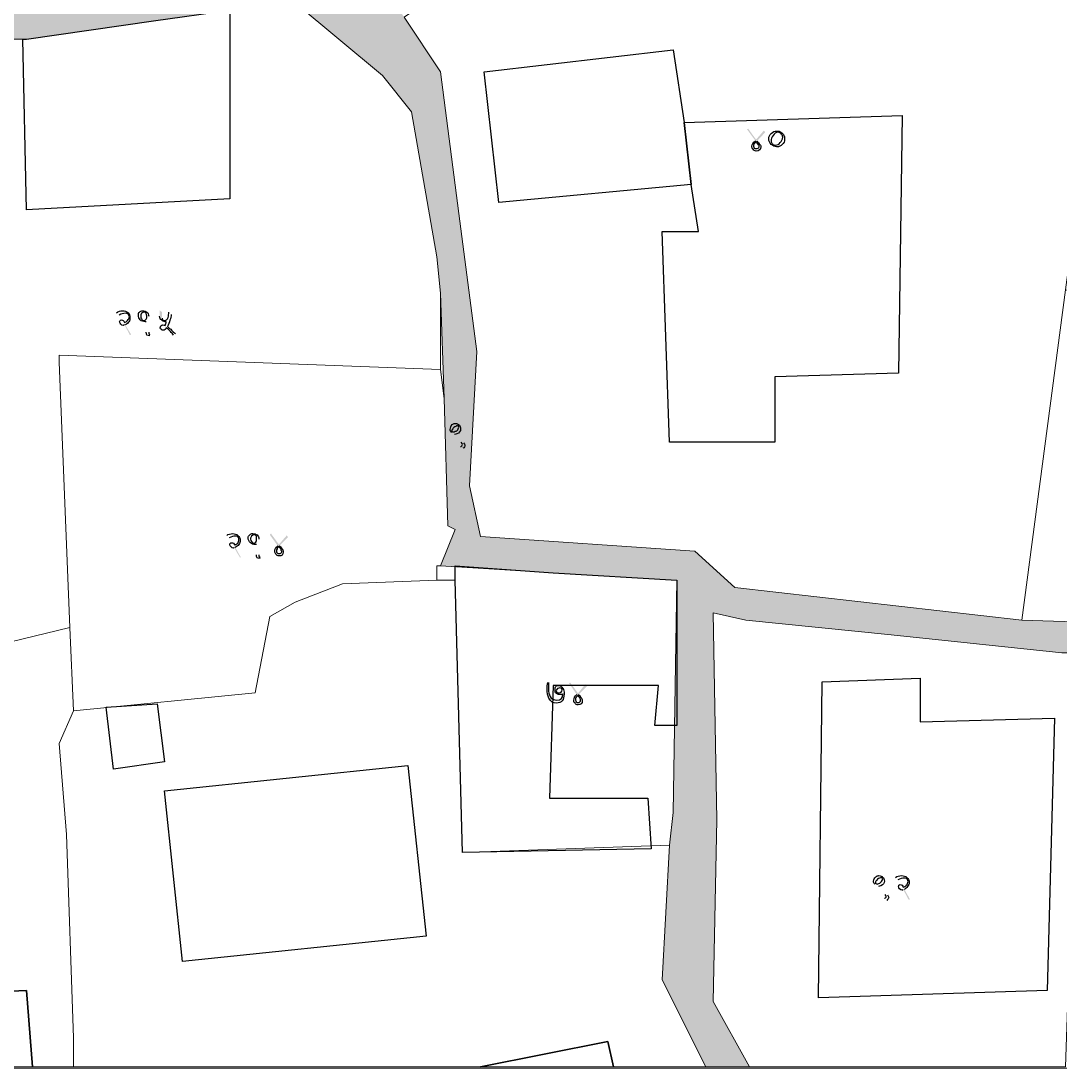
# Model space of a CAD drawing. Header units: inches. Extents: x 2 to 197762, y -33236 to 9.
# Drawn here: x 104997 to 106427, y -17423 to -15982 of the extents above; entities that cross this region are included whole.
import ezdxf

# ---------------------------------------------------------------- set-up
doc = ezdxf.new("R2010")
doc.units = ezdxf.units.IN
doc.header["$LTSCALE"] = 5
doc.header["$MEASUREMENT"] = 0
doc.layers.add('PDF_Geometry', color=7, linetype='Continuous')
doc.layers.add('PDF_Solid Fills', color=7, linetype='Continuous')

msp = doc.modelspace()

# ---------------------------------------------------------------- hatches: boundary and pattern name
at = {"layer": 'PDF_Solid Fills', "true_color": 0xc3c3c3, "transparency": 33554531}
h = msp.add_hatch(color=9, dxfattribs=at)
h.paths.add_polyline_path([(106694.44, -15126.79), (106604.44, -15721.79), (106569.44, -15706.79), (106524.44, -16036.79), (106479.44, -16016.79), (106579.44, -15311.79), (106609.44, -15086.79), (106614.44, -15086.79)], flags=0)
h.paths.add_polyline_path([(106664.44, -15091.79), (106894.44, -15206.79), (107119.44, -15326.79), (107144.44, -15336.79), (107159.44, -15346.79), (107419.44, -15361.79), (107574.44, -15371.79), (107599.44, -15371.79), (107599.44, -15411.79), (107444.44, -15396.79), (107224.44, -15376.79), (107149.44, -15366.79), (107144.44, -15366.79), (106954.44, -15266.79), (106724.44, -15146.79), (106694.44, -15126.79), (106614.44, -15086.79), (106609.44, -15086.79), (106399.44, -15036.79), (106154.44, -14981.79), (105919.44, -14936.79), (105889.44, -14921.79), (105639.44, -14811.79), (105609.44, -14796.79), (105449.44, -14726.79), (105379.44, -14696.79), (105389.44, -14671.79), (105664.44, -14796.79), (105924.44, -14911.79), (106029.44, -14936.79), (106259.44, -14981.79), (106479.44, -15031.79), (106624.44, -15071.79)], flags=0)
h.paths.add_polyline_path([(105234.44, -14616.79), (105219.44, -14646.79), (105164.44, -14746.79), (105149.44, -14861.79), (105124.44, -15061.79), (105129.44, -15086.79), (105154.44, -15206.79), (105194.44, -15206.79), (105214.44, -15296.79), (105274.44, -15571.79), (105314.44, -15636.79), (105409.44, -15811.79), (105524.44, -15976.79), (105574.44, -16051.79), (105599.44, -16246.79), (105624.44, -16436.79), (105614.44, -16621.79), (105629.44, -16691.79), (105924.44, -16711.79), (105979.44, -16761.79), (106374.44, -16806.79), (106534.44, -16811.79), (106829.44, -16821.79), (106949.44, -16826.79), (106954.44, -16826.79), (107099.44, -16801.79), (107164.44, -16781.79), (107374.44, -16721.79), (107424.44, -16706.79), (107599.44, -16706.79), (107599.44, -16756.79), (107179.44, -16816.79), (107159.44, -16816.79), (107134.44, -16821.79), (107129.44, -16826.79), (106989.44, -16851.79), (106774.44, -16851.79), (106704.44, -16851.79), (106459.44, -16851.79), (106429.44, -16851.79), (106194.44, -16826.79), (105994.44, -16806.79), (105949.44, -16796.79), (105954.44, -17081.79), (105949.44, -17331.79), (105999.44, -17421.79), (105939.44, -17421.79), (105879.44, -17301.79), (105889.44, -17116.79), (105894.44, -17071.79), (105899.44, -16751.79), (105729.44, -16741.79), (105574.44, -16731.79), (105594.44, -16681.79), (105584.44, -16676.79), (105579.44, -16501.79), (105574.44, -16356.79), (105569.44, -16306.79), (105534.44, -16106.79), (105494.44, -16056.79), (105374.44, -15956.79), (105284.44, -15966.79), (105179.44, -15981.79), (105004.44, -16006.79), (104924.44, -16006.79), (104819.44, -16061.79), (104654.44, -16046.79), (104364.44, -16021.79), (103959.44, -15986.79), (103864.44, -15961.79), (103864.44, -15826.79), (103994.44, -15841.79), (104104.44, -15841.79), (104109.44, -15911.79), (104154.44, -15916.79), (104374.44, -15946.79), (104484.44, -15951.79), (104634.44, -15956.79), (104909.44, -15971.79), (104914.44, -15971.79), (104969.44, -15951.79), (105364.44, -15916.79), (105214.44, -15581.79), (105214.44, -15576.79), (105079.44, -15226.79), (105054.44, -15216.79), (105029.44, -15036.79), (105069.44, -15031.79), (105059.44, -14881.79), (105069.44, -14741.79), (105079.44, -14621.79), (105064.44, -14576.79)], flags=0)
h.paths.add_polyline_path([(107409.44, -14471.79), (107404.44, -14501.79), (107284.44, -14491.79), (107069.44, -14466.79), (106919.44, -14446.79), (106929.44, -14421.79)], flags=0)
h.paths.add_polyline_path([(106929.44, -14421.79), (106919.44, -14446.79), (106864.44, -14441.79), (106614.44, -14381.79), (106569.44, -14351.79), (106574.44, -14326.79), (106634.44, -14361.79), (106874.44, -14416.79)], flags=0)
h.paths.add_polyline_path([(107599.44, -14421.79), (107589.44, -14426.79), (107459.44, -14496.79), (107429.44, -14501.79), (107414.44, -14546.79), (107409.44, -14556.79), (107359.44, -14736.79), (107359.44, -14766.79), (107329.44, -14836.79), (107314.44, -14876.79), (107159.44, -15296.79), (107144.44, -15336.79), (107119.44, -15326.79), (107174.44, -15196.79), (107184.44, -15141.79), (107194.44, -15111.79), (107239.44, -15006.79), (107309.44, -14836.79), (107324.44, -14796.79), (107319.44, -14791.79), (107349.44, -14651.79), (107399.44, -14526.79), (107404.44, -14501.79), (107409.44, -14471.79), (107444.44, -14476.79), (107579.44, -14406.79), (107599.44, -14396.79)], flags=0)
h.paths.add_polyline_path([(103864.44, -14636.79), (103899.44, -14651.79), (104019.44, -14691.79), (104204.44, -14746.79), (104479.44, -14801.79), (104474.44, -14821.79), (104529.44, -14871.79), (104594.44, -14881.79), (104739.44, -14896.79), (104739.44, -14936.79), (104494.44, -14901.79), (104484.44, -14866.79), (104464.44, -14856.79), (104274.44, -14811.79), (104224.44, -14806.79), (104114.44, -14761.79), (104074.44, -14746.79), (103864.44, -14666.79)], flags=0)
h.paths.add_polyline_path([(103864.44, -17336.79), (103909.44, -17361.79), (104019.44, -17381.79), (104229.44, -17421.79), (103904.44, -17421.79), (103864.44, -17411.79)], flags=0)
h.paths.add_polyline_path([(105549.44, -14296.79), (105384.44, -14576.79), (105429.44, -14596.79), (105389.44, -14671.79), (105379.44, -14696.79), (105234.44, -14616.79), (105064.44, -14576.79), (105024.44, -14521.79), (104974.44, -14471.79), (104914.44, -14416.79), (104734.44, -14276.79), (104609.44, -14181.79), (104324.44, -14116.79), (104199.44, -14086.79), (104814.44, -14086.79), (104999.44, -14241.79), (104999.44, -14251.79), (105339.44, -14401.79), (105469.44, -14116.79), (105479.44, -14086.79), (105484.44, -14086.79), (105609.44, -14086.79), (105549.44, -14231.79), (105569.44, -14251.79)], flags=0)
h.paths.add_polyline_path([(106574.44, -14326.79), (106569.44, -14351.79), (106404.44, -14251.79), (106219.44, -14261.79), (106049.44, -14251.79), (105969.44, -14246.79), (105949.44, -14206.79), (105889.44, -14086.79), (105914.44, -14086.79), (105994.44, -14221.79), (106184.44, -14241.79), (106399.44, -14221.79)], flags=0)
h = msp.add_hatch(color=9, dxfattribs=at)
h.paths.add_polyline_path([(106694.44, -15126.79), (106604.44, -15721.79), (106569.44, -15706.79), (106524.44, -16036.79), (106479.44, -16016.79), (106579.44, -15311.79), (106609.44, -15086.79), (106614.44, -15086.79)], flags=0)
h.paths.add_polyline_path([(106664.44, -15091.79), (106894.44, -15206.79), (107119.44, -15326.79), (107144.44, -15336.79), (107159.44, -15346.79), (107419.44, -15361.79), (107574.44, -15371.79), (107599.44, -15371.79), (107599.44, -15411.79), (107444.44, -15396.79), (107224.44, -15376.79), (107149.44, -15366.79), (107144.44, -15366.79), (106954.44, -15266.79), (106724.44, -15146.79), (106694.44, -15126.79), (106614.44, -15086.79), (106609.44, -15086.79), (106399.44, -15036.79), (106154.44, -14981.79), (105919.44, -14936.79), (105889.44, -14921.79), (105639.44, -14811.79), (105609.44, -14796.79), (105449.44, -14726.79), (105379.44, -14696.79), (105389.44, -14671.79), (105664.44, -14796.79), (105924.44, -14911.79), (106029.44, -14936.79), (106259.44, -14981.79), (106479.44, -15031.79), (106624.44, -15071.79)], flags=0)
h.paths.add_polyline_path([(105234.44, -14616.79), (105219.44, -14646.79), (105164.44, -14746.79), (105149.44, -14861.79), (105124.44, -15061.79), (105129.44, -15086.79), (105154.44, -15206.79), (105194.44, -15206.79), (105214.44, -15296.79), (105274.44, -15571.79), (105314.44, -15636.79), (105409.44, -15811.79), (105524.44, -15976.79), (105574.44, -16051.79), (105599.44, -16246.79), (105624.44, -16436.79), (105614.44, -16621.79), (105629.44, -16691.79), (105924.44, -16711.79), (105979.44, -16761.79), (106374.44, -16806.79), (106534.44, -16811.79), (106829.44, -16821.79), (106949.44, -16826.79), (106954.44, -16826.79), (107099.44, -16801.79), (107164.44, -16781.79), (107374.44, -16721.79), (107424.44, -16706.79), (107599.44, -16706.79), (107599.44, -16756.79), (107179.44, -16816.79), (107159.44, -16816.79), (107134.44, -16821.79), (107129.44, -16826.79), (106989.44, -16851.79), (106774.44, -16851.79), (106704.44, -16851.79), (106459.44, -16851.79), (106429.44, -16851.79), (106194.44, -16826.79), (105994.44, -16806.79), (105949.44, -16796.79), (105954.44, -17081.79), (105949.44, -17331.79), (105999.44, -17421.79), (105939.44, -17421.79), (105879.44, -17301.79), (105889.44, -17116.79), (105894.44, -17071.79), (105899.44, -16751.79), (105729.44, -16741.79), (105574.44, -16731.79), (105594.44, -16681.79), (105584.44, -16676.79), (105579.44, -16501.79), (105574.44, -16356.79), (105569.44, -16306.79), (105534.44, -16106.79), (105494.44, -16056.79), (105374.44, -15956.79), (105284.44, -15966.79), (105179.44, -15981.79), (105004.44, -16006.79), (104924.44, -16006.79), (104819.44, -16061.79), (104654.44, -16046.79), (104364.44, -16021.79), (103959.44, -15986.79), (103864.44, -15961.79), (103864.44, -15826.79), (103994.44, -15841.79), (104104.44, -15841.79), (104109.44, -15911.79), (104154.44, -15916.79), (104374.44, -15946.79), (104484.44, -15951.79), (104634.44, -15956.79), (104909.44, -15971.79), (104914.44, -15971.79), (104969.44, -15951.79), (105364.44, -15916.79), (105214.44, -15581.79), (105214.44, -15576.79), (105079.44, -15226.79), (105054.44, -15216.79), (105029.44, -15036.79), (105069.44, -15031.79), (105059.44, -14881.79), (105069.44, -14741.79), (105079.44, -14621.79), (105064.44, -14576.79)], flags=0)
h.paths.add_polyline_path([(107409.44, -14471.79), (107404.44, -14501.79), (107284.44, -14491.79), (107069.44, -14466.79), (106919.44, -14446.79), (106929.44, -14421.79)], flags=0)
h.paths.add_polyline_path([(106929.44, -14421.79), (106919.44, -14446.79), (106864.44, -14441.79), (106614.44, -14381.79), (106569.44, -14351.79), (106574.44, -14326.79), (106634.44, -14361.79), (106874.44, -14416.79)], flags=0)
h.paths.add_polyline_path([(107599.44, -14421.79), (107589.44, -14426.79), (107459.44, -14496.79), (107429.44, -14501.79), (107414.44, -14546.79), (107409.44, -14556.79), (107359.44, -14736.79), (107359.44, -14766.79), (107329.44, -14836.79), (107314.44, -14876.79), (107159.44, -15296.79), (107144.44, -15336.79), (107119.44, -15326.79), (107174.44, -15196.79), (107184.44, -15141.79), (107194.44, -15111.79), (107239.44, -15006.79), (107309.44, -14836.79), (107324.44, -14796.79), (107319.44, -14791.79), (107349.44, -14651.79), (107399.44, -14526.79), (107404.44, -14501.79), (107409.44, -14471.79), (107444.44, -14476.79), (107579.44, -14406.79), (107599.44, -14396.79)], flags=0)
h.paths.add_polyline_path([(103864.44, -14636.79), (103899.44, -14651.79), (104019.44, -14691.79), (104204.44, -14746.79), (104479.44, -14801.79), (104474.44, -14821.79), (104529.44, -14871.79), (104594.44, -14881.79), (104739.44, -14896.79), (104739.44, -14936.79), (104494.44, -14901.79), (104484.44, -14866.79), (104464.44, -14856.79), (104274.44, -14811.79), (104224.44, -14806.79), (104114.44, -14761.79), (104074.44, -14746.79), (103864.44, -14666.79)], flags=0)
h.paths.add_polyline_path([(103864.44, -17336.79), (103909.44, -17361.79), (104019.44, -17381.79), (104229.44, -17421.79), (103904.44, -17421.79), (103864.44, -17411.79)], flags=0)
h.paths.add_polyline_path([(105549.44, -14296.79), (105384.44, -14576.79), (105429.44, -14596.79), (105389.44, -14671.79), (105379.44, -14696.79), (105234.44, -14616.79), (105064.44, -14576.79), (105024.44, -14521.79), (104974.44, -14471.79), (104914.44, -14416.79), (104734.44, -14276.79), (104609.44, -14181.79), (104324.44, -14116.79), (104199.44, -14086.79), (104814.44, -14086.79), (104999.44, -14241.79), (104999.44, -14251.79), (105339.44, -14401.79), (105469.44, -14116.79), (105479.44, -14086.79), (105484.44, -14086.79), (105609.44, -14086.79), (105549.44, -14231.79), (105569.44, -14251.79)], flags=0)
h.paths.add_polyline_path([(106574.44, -14326.79), (106569.44, -14351.79), (106404.44, -14251.79), (106219.44, -14261.79), (106049.44, -14251.79), (105969.44, -14246.79), (105949.44, -14206.79), (105889.44, -14086.79), (105914.44, -14086.79), (105994.44, -14221.79), (106184.44, -14241.79), (106399.44, -14221.79)], flags=0)
at = {"layer": 'PDF_Solid Fills', "transparency": 33554559}
msp.add_hatch(color=256, dxfattribs=at).paths.add_polyline_path([(106007.78, -16146.79), (105996.11, -16130.95), (105997.78, -16130.12), (106008.61, -16145.12), (106019.44, -16132.62), (106021.11, -16135.12), (106010.28, -16146.79)])
h = msp.add_hatch(color=256, dxfattribs=at)
h.paths.add_polyline_path([(105131.94, -16386.79), (105128.61, -16383.45)], flags=0)
h.paths.add_polyline_path([(105140.28, -16400.12), (105148.61, -16413.45), (105146.94, -16414.29), (105139.44, -16400.12)], flags=0)
h.paths.add_polyline_path([(105172.78, -16388.45), (105172.78, -16410.12)], flags=0)
h.paths.add_polyline_path([(105174.44, -16413.45), (105174.44, -16415.12)], flags=0)
h.paths.add_polyline_path([(105200.28, -16382.62), (105203.61, -16385.95)], flags=0)
h.paths.add_polyline_path([(105209.44, -16412.62), (105206.94, -16414.29)], flags=0)
h.paths.add_polyline_path([(105187.78, -16388.45), (105187.78, -16380.12), (105191.11, -16382.62), (105191.11, -16390.95)], flags=0)
h = msp.add_hatch(color=256, dxfattribs=at)
h.paths.add_polyline_path([(105283.61, -16693.45), (105280.28, -16690.12)], flags=0)
h.paths.add_polyline_path([(105291.94, -16706.79), (105299.44, -16720.12), (105298.61, -16720.95), (105290.28, -16706.79)], flags=0)
h.paths.add_polyline_path([(105324.44, -16695.12), (105324.44, -16716.79)], flags=0)
h.paths.add_polyline_path([(105326.11, -16720.12), (105326.11, -16721.79)], flags=0)
h.paths.add_polyline_path([(105350.28, -16704.29), (105339.44, -16689.29), (105341.11, -16687.62), (105351.94, -16702.62), (105362.78, -16690.12), (105364.44, -16692.62), (105352.78, -16704.29)], flags=0)
h = msp.add_hatch(color=256, dxfattribs=at)
h.paths.add_polyline_path([(105721.94, -16892.62), (105722.78, -16892.62)], flags=0)
h.paths.add_polyline_path([(105742.78, -16908.45), (105742.78, -16908.45)], flags=0)
h.paths.add_polyline_path([(105761.94, -16909.29), (105751.11, -16893.45), (105752.78, -16892.62), (105763.61, -16907.62), (105773.61, -16895.12), (105776.11, -16897.62), (105764.44, -16909.29)], flags=0)
h = msp.add_hatch(color=256, dxfattribs=at)
h.paths.add_polyline_path([(106176.94, -17173.45), (106189.44, -17185.12)], flags=0)
h.paths.add_polyline_path([(106188.61, -17192.62), (106185.28, -17190.12)], flags=0)
h.paths.add_polyline_path([(106186.11, -17184.29), (106171.94, -17170.12)], flags=0)
h.paths.add_polyline_path([(106203.61, -17164.29), (106200.28, -17160.95)], flags=0)
h.paths.add_polyline_path([(106212.78, -17177.62), (106220.28, -17190.95), (106218.61, -17191.79), (106211.11, -17177.62)], flags=0)

# ---------------------------------------------------------------- linework, layer by layer
at = {"layer": 'PDF_Geometry', "lineweight": 13}
msp.add_lwpolyline([(103863.61, -13751.79), (107601.11, -13751.79), (107601.11, -17423.45), (103863.61, -17423.45)], close=True, dxfattribs=at)
at = {"layer": 'PDF_Geometry', "lineweight": 9}
for points in [[(106479.44, -16016.79), (106434.44, -16351.79), (106374.44, -16806.79), (105979.44, -16761.79), (105924.44, -16711.79), (105629.44, -16691.79), (105614.44, -16621.79), (105624.44, -16436.79), (105599.44, -16246.79), (105574.44, -16051.79), (105524.44, -15976.79), (105664.44, -15881.79), (105769.44, -15706.79), (106189.44, -15721.79), (106269.44, -15546.79), (106259.44, -15331.79), (106579.44, -15311.79)], [(106479.44, -16016.79), (106434.44, -16351.79), (106374.44, -16806.79), (105979.44, -16761.79), (105924.44, -16711.79), (105629.44, -16691.79), (105614.44, -16621.79), (105624.44, -16436.79), (105599.44, -16246.79), (105574.44, -16051.79), (105524.44, -15976.79), (105664.44, -15881.79), (105769.44, -15706.79), (106189.44, -15721.79), (106269.44, -15546.79), (106259.44, -15331.79), (106579.44, -15311.79)], [(105064.44, -16816.79), (104899.44, -16856.79), (104719.44, -16891.79), (104734.44, -16741.79), (104754.44, -16531.79), (104759.44, -16466.79), (104779.44, -16271.79), (104784.44, -16206.79), (104814.44, -16061.79), (104819.44, -16061.79), (104924.44, -16006.79), (105004.44, -16006.79), (105179.44, -15981.79), (105284.44, -15966.79), (105374.44, -15956.79), (105494.44, -16056.79), (105534.44, -16106.79), (105569.44, -16306.79), (105574.44, -16356.79), (105574.44, -16461.79), (105049.44, -16441.79), (105049.44, -16451.79)], [(105064.44, -16816.79), (104899.44, -16856.79), (104719.44, -16891.79), (104734.44, -16741.79), (104754.44, -16531.79), (104759.44, -16466.79), (104779.44, -16271.79), (104784.44, -16206.79), (104814.44, -16061.79), (104819.44, -16061.79), (104924.44, -16006.79), (105004.44, -16006.79), (105179.44, -15981.79), (105284.44, -15966.79), (105374.44, -15956.79), (105494.44, -16056.79), (105534.44, -16106.79), (105569.44, -16306.79), (105574.44, -16356.79), (105574.44, -16461.79), (105049.44, -16441.79), (105049.44, -16451.79)], [(106939.44, -16476.79), (106949.44, -16826.79), (106829.44, -16821.79), (106534.44, -16811.79), (106374.44, -16806.79), (106434.44, -16351.79)], [(106939.44, -16476.79), (106949.44, -16826.79), (106829.44, -16821.79), (106534.44, -16811.79), (106374.44, -16806.79), (106434.44, -16351.79)], [(105574.44, -16731.79), (105569.44, -16731.79), (105569.44, -16751.79), (105439.44, -16756.79), (105374.44, -16781.79), (105339.44, -16801.79), (105319.44, -16906.79), (105069.44, -16931.79), (105064.44, -16816.79), (105049.44, -16451.79), (105049.44, -16441.79), (105574.44, -16461.79), (105579.44, -16501.79), (105584.44, -16676.79), (105594.44, -16681.79)], [(105574.44, -16731.79), (105569.44, -16731.79), (105569.44, -16751.79), (105439.44, -16756.79), (105374.44, -16781.79), (105339.44, -16801.79), (105319.44, -16906.79), (105069.44, -16931.79), (105064.44, -16816.79), (105049.44, -16451.79), (105049.44, -16441.79), (105574.44, -16461.79), (105579.44, -16501.79), (105584.44, -16676.79), (105594.44, -16681.79)], [(105069.44, -16931.79), (105049.44, -16976.79), (105059.44, -17101.79), (105069.44, -17381.79), (105069.44, -17421.79), (104464.44, -17421.79), (104459.44, -17376.79), (104454.44, -17206.79), (104449.44, -17076.79), (104444.44, -16946.79), (104469.44, -16946.79), (104429.44, -16736.79), (104399.44, -16596.79), (104584.44, -16566.79), (104754.44, -16531.79), (104734.44, -16741.79), (104719.44, -16891.79), (104899.44, -16856.79), (105064.44, -16816.79)], [(105069.44, -16931.79), (105049.44, -16976.79), (105059.44, -17101.79), (105069.44, -17381.79), (105069.44, -17421.79), (104464.44, -17421.79), (104459.44, -17376.79), (104454.44, -17206.79), (104449.44, -17076.79), (104444.44, -16946.79), (104469.44, -16946.79), (104429.44, -16736.79), (104399.44, -16596.79), (104584.44, -16566.79), (104754.44, -16531.79), (104734.44, -16741.79), (104719.44, -16891.79), (104899.44, -16856.79), (105064.44, -16816.79)], [(105889.44, -17116.79), (105604.44, -17126.79), (105594.44, -16751.79), (105569.44, -16751.79), (105569.44, -16731.79), (105574.44, -16731.79), (105729.44, -16741.79), (105899.44, -16751.79), (105894.44, -17071.79)], [(105889.44, -17116.79), (105604.44, -17126.79), (105594.44, -16751.79), (105569.44, -16751.79), (105569.44, -16731.79), (105574.44, -16731.79), (105729.44, -16741.79), (105899.44, -16751.79), (105894.44, -17071.79)], [(105889.44, -17116.79), (105879.44, -17301.79), (105939.44, -17421.79), (105069.44, -17421.79), (105069.44, -17381.79), (105059.44, -17101.79), (105049.44, -16976.79), (105069.44, -16931.79), (105319.44, -16906.79), (105339.44, -16801.79), (105374.44, -16781.79), (105439.44, -16756.79), (105569.44, -16751.79), (105594.44, -16751.79), (105604.44, -17126.79)], [(105889.44, -17116.79), (105879.44, -17301.79), (105939.44, -17421.79), (105069.44, -17421.79), (105069.44, -17381.79), (105059.44, -17101.79), (105049.44, -16976.79), (105069.44, -16931.79), (105319.44, -16906.79), (105339.44, -16801.79), (105374.44, -16781.79), (105439.44, -16756.79), (105569.44, -16751.79), (105594.44, -16751.79), (105604.44, -17126.79)], [(106459.44, -16851.79), (106439.44, -17271.79), (106434.44, -17421.79), (105999.44, -17421.79), (105949.44, -17331.79), (105954.44, -17081.79), (105949.44, -16796.79), (105994.44, -16806.79), (106194.44, -16826.79), (106429.44, -16851.79)], [(106459.44, -16851.79), (106439.44, -17271.79), (106434.44, -17421.79), (105999.44, -17421.79), (105949.44, -17331.79), (105954.44, -17081.79), (105949.44, -16796.79), (105994.44, -16806.79), (106194.44, -16826.79), (106429.44, -16851.79)]]:
    msp.add_lwpolyline(points, close=True, dxfattribs=at)
for points in [[(106429.44, -16851.79), (106194.44, -16826.79), (105994.44, -16806.79), (105949.44, -16796.79), (105954.44, -17081.79), (105949.44, -17331.79), (105999.44, -17421.79), (105939.44, -17421.79), (105879.44, -17301.79), (105889.44, -17116.79), (105894.44, -17071.79), (105899.44, -16751.79), (105729.44, -16741.79), (105574.44, -16731.79), (105594.44, -16681.79), (105584.44, -16676.79), (105579.44, -16501.79), (105574.44, -16356.79), (105569.44, -16306.79), (105534.44, -16106.79), (105494.44, -16056.79), (105374.44, -15956.79)], [(106429.44, -16851.79), (106194.44, -16826.79), (105994.44, -16806.79), (105949.44, -16796.79), (105954.44, -17081.79), (105949.44, -17331.79), (105999.44, -17421.79), (105939.44, -17421.79), (105879.44, -17301.79), (105889.44, -17116.79), (105894.44, -17071.79), (105899.44, -16751.79), (105729.44, -16741.79), (105574.44, -16731.79), (105594.44, -16681.79), (105584.44, -16676.79), (105579.44, -16501.79), (105574.44, -16356.79), (105569.44, -16306.79), (105534.44, -16106.79), (105494.44, -16056.79), (105374.44, -15956.79)], [(105284.44, -15966.79), (105179.44, -15981.79), (105004.44, -16006.79), (104924.44, -16006.79), (104819.44, -16061.79), (104654.44, -16046.79), (104364.44, -16021.79), (103959.44, -15986.79), (103864.44, -15961.79)], [(105284.44, -15966.79), (105179.44, -15981.79), (105004.44, -16006.79), (104924.44, -16006.79), (104819.44, -16061.79), (104654.44, -16046.79), (104364.44, -16021.79), (103959.44, -15986.79), (103864.44, -15961.79)], [(105524.44, -15976.79), (105574.44, -16051.79), (105599.44, -16246.79), (105624.44, -16436.79), (105614.44, -16621.79), (105629.44, -16691.79), (105924.44, -16711.79), (105979.44, -16761.79), (106374.44, -16806.79), (106534.44, -16811.79)], [(105524.44, -15976.79), (105574.44, -16051.79), (105599.44, -16246.79), (105624.44, -16436.79), (105614.44, -16621.79), (105629.44, -16691.79), (105924.44, -16711.79), (105979.44, -16761.79), (106374.44, -16806.79), (106534.44, -16811.79)]]:
    msp.add_lwpolyline(points, dxfattribs=at)
at = {"layer": 'PDF_Geometry', "color": 21, "lineweight": 13, "true_color": 0xffafaf}
for points in [[(105284.44, -15966.79), (105284.44, -16226.79), (105004.44, -16241.79), (104999.44, -16006.79), (105004.44, -16006.79), (105179.44, -15981.79)], [(105284.44, -15966.79), (105284.44, -16226.79), (105004.44, -16241.79), (104999.44, -16006.79), (105004.44, -16006.79), (105179.44, -15981.79)], [(105284.44, -15966.79), (105284.44, -16226.79), (105004.44, -16241.79), (104999.44, -16006.79), (105004.44, -16006.79), (105179.44, -15981.79)], [(105284.44, -15966.79), (105284.44, -16226.79), (105004.44, -16241.79), (104999.44, -16006.79), (105004.44, -16006.79), (105179.44, -15981.79)], [(105909.44, -16121.79), (105919.44, -16206.79), (105654.44, -16231.79), (105634.44, -16051.79), (105894.44, -16021.79)], [(105909.44, -16121.79), (105919.44, -16206.79), (105654.44, -16231.79), (105634.44, -16051.79), (105894.44, -16021.79)], [(105909.44, -16121.79), (105919.44, -16206.79), (105654.44, -16231.79), (105634.44, -16051.79), (105894.44, -16021.79)], [(105909.44, -16121.79), (105919.44, -16206.79), (105654.44, -16231.79), (105634.44, -16051.79), (105894.44, -16021.79)], [(105919.44, -16206.79), (105909.44, -16121.79), (106209.44, -16111.79), (106204.44, -16466.79), (106034.44, -16471.79), (106034.44, -16561.79), (105889.44, -16561.79), (105879.44, -16271.79), (105929.44, -16271.79)], [(105919.44, -16206.79), (105909.44, -16121.79), (106209.44, -16111.79), (106204.44, -16466.79), (106034.44, -16471.79), (106034.44, -16561.79), (105889.44, -16561.79), (105879.44, -16271.79), (105929.44, -16271.79)], [(105919.44, -16206.79), (105909.44, -16121.79), (106209.44, -16111.79), (106204.44, -16466.79), (106034.44, -16471.79), (106034.44, -16561.79), (105889.44, -16561.79), (105879.44, -16271.79), (105929.44, -16271.79)], [(105919.44, -16206.79), (105909.44, -16121.79), (106209.44, -16111.79), (106204.44, -16466.79), (106034.44, -16471.79), (106034.44, -16561.79), (105889.44, -16561.79), (105879.44, -16271.79), (105929.44, -16271.79)], [(105899.44, -16751.79), (105899.44, -16951.79), (105869.44, -16951.79), (105874.44, -16896.79), (105729.44, -16896.79), (105724.44, -17051.79), (105859.44, -17051.79), (105864.44, -17121.79), (105604.44, -17126.79), (105594.44, -16751.79), (105594.44, -16731.79), (105729.44, -16741.79)], [(105899.44, -16751.79), (105899.44, -16951.79), (105869.44, -16951.79), (105874.44, -16896.79), (105729.44, -16896.79), (105724.44, -17051.79), (105859.44, -17051.79), (105864.44, -17121.79), (105604.44, -17126.79), (105594.44, -16751.79), (105594.44, -16731.79), (105729.44, -16741.79)], [(105899.44, -16751.79), (105899.44, -16951.79), (105869.44, -16951.79), (105874.44, -16896.79), (105729.44, -16896.79), (105724.44, -17051.79), (105859.44, -17051.79), (105864.44, -17121.79), (105604.44, -17126.79), (105594.44, -16751.79), (105594.44, -16731.79), (105729.44, -16741.79)], [(105899.44, -16751.79), (105899.44, -16951.79), (105869.44, -16951.79), (105874.44, -16896.79), (105729.44, -16896.79), (105724.44, -17051.79), (105859.44, -17051.79), (105864.44, -17121.79), (105604.44, -17126.79), (105594.44, -16751.79), (105594.44, -16731.79), (105729.44, -16741.79)], [(106234.44, -16886.79), (106234.44, -16946.79), (106419.44, -16941.79), (106409.44, -17316.79), (106094.44, -17326.79), (106099.44, -16891.79)], [(106234.44, -16886.79), (106234.44, -16946.79), (106419.44, -16941.79), (106409.44, -17316.79), (106094.44, -17326.79), (106099.44, -16891.79)], [(106234.44, -16886.79), (106234.44, -16946.79), (106419.44, -16941.79), (106409.44, -17316.79), (106094.44, -17326.79), (106099.44, -16891.79)], [(106234.44, -16886.79), (106234.44, -16946.79), (106419.44, -16941.79), (106409.44, -17316.79), (106094.44, -17326.79), (106099.44, -16891.79)], [(105194.44, -17001.79), (105124.44, -17011.79), (105114.44, -16926.79), (105184.44, -16921.79)], [(105194.44, -17001.79), (105124.44, -17011.79), (105114.44, -16926.79), (105184.44, -16921.79)], [(105194.44, -17001.79), (105124.44, -17011.79), (105114.44, -16926.79), (105184.44, -16921.79)], [(105194.44, -17001.79), (105124.44, -17011.79), (105114.44, -16926.79), (105184.44, -16921.79)], [(105554.44, -17241.79), (105219.44, -17276.79), (105194.44, -17041.79), (105529.44, -17006.79)], [(105554.44, -17241.79), (105219.44, -17276.79), (105194.44, -17041.79), (105529.44, -17006.79)], [(105554.44, -17241.79), (105219.44, -17276.79), (105194.44, -17041.79), (105529.44, -17006.79)], [(105554.44, -17241.79), (105219.44, -17276.79), (105194.44, -17041.79), (105529.44, -17006.79)], [(105012.84, -17421.79), (105004.44, -17316.79), (104889.44, -17321.79), (104897.78, -17421.79), (104889.44, -17321.79), (105004.44, -17316.79)], [(105012.84, -17421.79), (105004.44, -17316.79), (104889.44, -17321.79), (104897.78, -17421.79), (104889.44, -17321.79), (105004.44, -17316.79)], [(105812.4, -17421.79), (105804.44, -17386.79), (105629.44, -17421.79), (105804.44, -17386.79)], [(105812.4, -17421.79), (105804.44, -17386.79), (105629.44, -17421.79), (105804.44, -17386.79)]]:
    msp.add_lwpolyline(points, close=True, dxfattribs=at)
at = {"layer": 'PDF_Geometry', "color": 21, "lineweight": 25, "true_color": 0xffafaf}
for points in [[(105284.44, -15966.79), (105284.44, -16226.79), (105004.44, -16241.79), (104999.44, -16006.79), (105004.44, -16006.79), (105179.44, -15981.79)], [(105284.44, -15966.79), (105284.44, -16226.79), (105004.44, -16241.79), (104999.44, -16006.79), (105004.44, -16006.79), (105179.44, -15981.79)], [(105909.44, -16121.79), (105919.44, -16206.79), (105654.44, -16231.79), (105634.44, -16051.79), (105894.44, -16021.79)], [(105909.44, -16121.79), (105919.44, -16206.79), (105654.44, -16231.79), (105634.44, -16051.79), (105894.44, -16021.79)], [(105919.44, -16206.79), (105909.44, -16121.79), (106209.44, -16111.79), (106204.44, -16466.79), (106034.44, -16471.79), (106034.44, -16561.79), (105889.44, -16561.79), (105879.44, -16271.79), (105929.44, -16271.79)], [(105919.44, -16206.79), (105909.44, -16121.79), (106209.44, -16111.79), (106204.44, -16466.79), (106034.44, -16471.79), (106034.44, -16561.79), (105889.44, -16561.79), (105879.44, -16271.79), (105929.44, -16271.79)], [(105899.44, -16751.79), (105899.44, -16951.79), (105869.44, -16951.79), (105874.44, -16896.79), (105729.44, -16896.79), (105724.44, -17051.79), (105859.44, -17051.79), (105864.44, -17121.79), (105604.44, -17126.79), (105594.44, -16751.79), (105594.44, -16731.79), (105729.44, -16741.79)], [(105899.44, -16751.79), (105899.44, -16951.79), (105869.44, -16951.79), (105874.44, -16896.79), (105729.44, -16896.79), (105724.44, -17051.79), (105859.44, -17051.79), (105864.44, -17121.79), (105604.44, -17126.79), (105594.44, -16751.79), (105594.44, -16731.79), (105729.44, -16741.79)], [(106234.44, -16886.79), (106234.44, -16946.79), (106419.44, -16941.79), (106409.44, -17316.79), (106094.44, -17326.79), (106099.44, -16891.79)], [(106234.44, -16886.79), (106234.44, -16946.79), (106419.44, -16941.79), (106409.44, -17316.79), (106094.44, -17326.79), (106099.44, -16891.79)], [(105194.44, -17001.79), (105124.44, -17011.79), (105114.44, -16926.79), (105184.44, -16921.79)], [(105194.44, -17001.79), (105124.44, -17011.79), (105114.44, -16926.79), (105184.44, -16921.79)], [(105554.44, -17241.79), (105219.44, -17276.79), (105194.44, -17041.79), (105529.44, -17006.79)], [(105554.44, -17241.79), (105219.44, -17276.79), (105194.44, -17041.79), (105529.44, -17006.79)], [(105012.84, -17421.79), (105004.44, -17316.79), (104889.44, -17321.79), (104897.78, -17421.79), (104889.44, -17321.79), (105004.44, -17316.79)], [(105812.4, -17421.79), (105804.44, -17386.79), (105629.44, -17421.79), (105804.44, -17386.79)]]:
    msp.add_lwpolyline(points, close=True, dxfattribs=at)
at = {"layer": 'PDF_Geometry', "lineweight": 25}
for points in [[(106026.11, -16144.29), (106026.11, -16140.95), (106027.78, -16138.45), (106029.44, -16136.79)], [(106029.44, -16151.79), (106027.78, -16149.29), (106026.11, -16146.79), (106026.11, -16144.29)], [(106029.44, -16136.79), (106031.94, -16134.29), (106034.44, -16133.45), (106036.94, -16133.45)], [(106031.94, -16139.29), (106030.28, -16141.79), (106029.44, -16144.29), (106029.44, -16146.79)], [(106038.61, -16135.12), (106036.11, -16135.12), (106033.61, -16136.79), (106031.94, -16139.29)], [(106036.94, -16133.45), (106039.44, -16133.45), (106041.11, -16133.45), (106042.78, -16135.12)], [(106043.61, -16137.62), (106041.94, -16135.95), (106041.11, -16135.12), (106038.61, -16135.12)], [(106041.94, -16149.29), (106043.61, -16147.62), (106045.28, -16145.12), (106045.28, -16141.79)], [(106042.78, -16135.12), (106044.44, -16135.95), (106046.11, -16137.62), (106046.94, -16139.29)], [(106045.28, -16141.79), (106045.28, -16140.12), (106044.44, -16138.45), (106043.61, -16137.62)], [(106047.78, -16144.29), (106047.78, -16147.62), (106046.94, -16150.12), (106044.44, -16151.79)], [(106046.94, -16139.29), (106047.78, -16140.12), (106047.78, -16142.62), (106047.78, -16144.29)], [(106002.78, -16154.29), (106002.78, -16151.79), (106004.44, -16149.29), (106007.78, -16146.79)], [(106004.44, -16158.45), (106003.61, -16157.62), (106002.78, -16155.95), (106002.78, -16154.29)], [(106008.61, -16160.95), (106006.94, -16160.95), (106006.11, -16160.12), (106004.44, -16158.45)], [(106006.94, -16150.12), (106006.11, -16150.12), (106006.11, -16150.95), (106005.28, -16152.62)], [(106005.28, -16152.62), (106005.28, -16152.62), (106005.28, -16153.45), (106005.28, -16154.29)], [(106005.28, -16154.29), (106005.28, -16155.12), (106005.28, -16155.95), (106006.11, -16156.79)], [(106006.11, -16156.79), (106006.94, -16157.62), (106007.78, -16157.62), (106008.61, -16157.62)], [(106008.61, -16147.62), (106008.61, -16148.45), (106007.78, -16149.29), (106006.94, -16150.12)], [(106009.44, -16149.29), (106009.44, -16149.29), (106009.44, -16148.45), (106008.61, -16147.62)], [(106008.61, -16157.62), (106011.11, -16157.62), (106012.78, -16156.79), (106012.78, -16155.12)], [(106015.28, -16155.12), (106015.28, -16158.45), (106012.78, -16160.95), (106008.61, -16160.95)], [(106011.11, -16150.95), (106011.11, -16150.95), (106010.28, -16150.12), (106009.44, -16149.29)], [(106010.28, -16146.79), (106010.28, -16147.62), (106011.94, -16149.29), (106012.78, -16150.95)], [(106012.78, -16153.45), (106011.94, -16152.62), (106011.94, -16151.79), (106011.11, -16150.95)], [(106012.78, -16150.95), (106014.44, -16151.79), (106015.28, -16153.45), (106015.28, -16155.12)], [(106012.78, -16155.12), (106012.78, -16154.29), (106012.78, -16154.29), (106012.78, -16153.45)], [(106029.44, -16146.79), (106029.44, -16148.45), (106029.44, -16150.12), (106031.11, -16150.95)], [(106036.94, -16155.12), (106034.44, -16155.12), (106031.94, -16153.45), (106029.44, -16151.79)], [(106031.11, -16150.95), (106031.94, -16152.62), (106033.61, -16152.62), (106035.28, -16152.62)], [(106035.28, -16152.62), (106037.78, -16152.62), (106040.28, -16151.79), (106041.94, -16149.29)], [(106044.44, -16151.79), (106042.78, -16154.29), (106040.28, -16155.12), (106036.94, -16155.12)], [(105128.61, -16383.45), (105131.11, -16381.79), (105133.61, -16380.95), (105136.94, -16380.95)], [(105140.28, -16384.29), (105137.78, -16384.29), (105135.28, -16385.12), (105131.94, -16386.79)], [(105136.94, -16380.95), (105139.44, -16380.95), (105141.94, -16381.79), (105144.44, -16383.45)], [(105144.44, -16385.12), (105142.78, -16384.29), (105141.94, -16384.29), (105140.28, -16384.29)], [(105143.61, -16394.29), (105145.28, -16392.62), (105146.11, -16390.95), (105146.11, -16389.29)], [(105144.44, -16383.45), (105146.11, -16385.12), (105146.94, -16387.62), (105146.94, -16390.12)], [(105146.11, -16389.29), (105146.11, -16387.62), (105145.28, -16386.79), (105144.44, -16385.12)], [(105146.94, -16390.12), (105146.94, -16392.62), (105146.94, -16394.29), (105145.28, -16395.95)], [(105158.61, -16386.79), (105158.61, -16385.12), (105158.61, -16383.45), (105160.28, -16382.62)], [(105161.11, -16393.45), (105159.44, -16391.79), (105158.61, -16389.29), (105158.61, -16386.79)], [(105160.28, -16382.62), (105161.11, -16380.95), (105162.78, -16380.95), (105164.44, -16380.95)], [(105162.78, -16384.29), (105161.94, -16385.95), (105161.94, -16386.79), (105161.94, -16388.45)], [(105161.94, -16388.45), (105161.94, -16390.12), (105161.94, -16390.95), (105162.78, -16391.79)], [(105166.94, -16382.62), (105165.28, -16382.62), (105164.44, -16383.45), (105162.78, -16384.29)], [(105164.44, -16380.95), (105166.94, -16380.95), (105168.61, -16381.79), (105170.28, -16382.62)], [(105166.11, -16394.29), (105168.61, -16394.29), (105170.28, -16391.79), (105170.28, -16387.62)], [(105169.44, -16384.29), (105168.61, -16383.45), (105167.78, -16382.62), (105166.94, -16382.62)], [(105170.28, -16387.62), (105170.28, -16386.79), (105169.44, -16385.95), (105169.44, -16384.29)], [(105170.28, -16382.62), (105171.94, -16384.29), (105172.78, -16385.95), (105172.78, -16388.45)], [(105190.28, -16393.45), (105188.61, -16392.62), (105187.78, -16390.95), (105187.78, -16388.45)], [(105191.11, -16390.95), (105191.11, -16391.79), (105191.11, -16392.62), (105191.94, -16392.62)], [(105193.61, -16394.29), (105196.11, -16394.29), (105198.61, -16392.62), (105199.44, -16390.12)], [(105203.61, -16385.95), (105203.61, -16390.95), (105201.11, -16396.79), (105198.61, -16402.62)], [(105199.44, -16390.12), (105200.28, -16387.62), (105200.28, -16385.12), (105200.28, -16382.62)], [(105132.78, -16395.95), (105132.78, -16395.12), (105132.78, -16395.12), (105133.61, -16394.29)], [(105134.44, -16399.29), (105133.61, -16398.45), (105132.78, -16397.62), (105132.78, -16395.95)], [(105133.61, -16394.29), (105133.61, -16393.45), (105134.44, -16393.45), (105135.28, -16393.45)], [(105137.78, -16400.95), (105136.11, -16400.95), (105135.28, -16400.12), (105134.44, -16399.29)], [(105135.28, -16393.45), (105136.11, -16393.45), (105136.94, -16394.29), (105137.78, -16394.29)], [(105137.78, -16394.29), (105138.61, -16395.12), (105139.44, -16395.95), (105139.44, -16396.79)], [(105139.44, -16400.12), (105138.61, -16400.95), (105137.78, -16400.95), (105137.78, -16400.95)], [(105139.44, -16396.79), (105141.11, -16396.79), (105141.94, -16395.12), (105143.61, -16394.29)], [(105145.28, -16395.95), (105144.44, -16397.62), (105142.78, -16399.29), (105140.28, -16400.12)], [(105167.78, -16395.95), (105165.28, -16395.95), (105162.78, -16395.12), (105161.11, -16393.45)], [(105162.78, -16391.79), (105163.61, -16393.45), (105164.44, -16394.29), (105166.11, -16394.29)], [(105169.44, -16395.95), (105168.61, -16395.95), (105167.78, -16395.95), (105167.78, -16395.95)], [(105188.61, -16404.29), (105188.61, -16403.45), (105189.44, -16402.62), (105189.44, -16401.79)], [(105190.28, -16406.79), (105189.44, -16405.95), (105188.61, -16405.12), (105188.61, -16404.29)], [(105189.44, -16401.79), (105190.28, -16400.95), (105191.11, -16400.12), (105191.94, -16400.12)], [(105195.28, -16395.95), (105193.61, -16395.95), (105191.94, -16395.12), (105190.28, -16393.45)], [(105191.94, -16392.62), (105191.94, -16393.45), (105192.78, -16394.29), (105193.61, -16394.29)], [(105191.94, -16400.12), (105193.61, -16400.12), (105194.44, -16400.95), (105195.28, -16400.95)], [(105195.28, -16400.95), (105196.11, -16399.29), (105196.94, -16397.62), (105196.94, -16395.95)], [(105196.94, -16395.95), (105196.94, -16395.95), (105196.11, -16395.95), (105195.28, -16395.95)], [(105196.94, -16404.29), (105196.94, -16405.12), (105196.11, -16405.95), (105195.28, -16406.79)], [(105202.78, -16409.29), (105200.28, -16406.79), (105198.61, -16405.12), (105196.94, -16404.29)], [(105198.61, -16402.62), (105202.78, -16405.95), (105206.11, -16409.29), (105209.44, -16412.62)], [(105170.28, -16414.29), (105170.28, -16413.45), (105169.44, -16411.79), (105169.44, -16410.12)], [(105174.44, -16415.12), (105172.78, -16415.12), (105171.11, -16414.29), (105170.28, -16414.29)], [(105172.78, -16410.12), (105172.78, -16410.95), (105172.78, -16411.79), (105172.78, -16411.79)], [(105172.78, -16411.79), (105172.78, -16412.62), (105173.61, -16413.45), (105174.44, -16413.45)], [(105191.94, -16407.62), (105191.11, -16407.62), (105190.28, -16407.62), (105190.28, -16406.79)], [(105195.28, -16406.79), (105194.44, -16407.62), (105193.61, -16407.62), (105191.94, -16407.62)], [(105206.94, -16414.29), (105205.28, -16412.62), (105204.44, -16410.95), (105202.78, -16409.29)], [(105587.78, -16544.29), (105587.78, -16541.79), (105588.61, -16539.29), (105590.28, -16537.62)], [(105589.44, -16548.45), (105587.78, -16546.79), (105587.78, -16545.95), (105587.78, -16544.29)], [(105591.11, -16543.45), (105590.28, -16545.12), (105589.44, -16545.95), (105589.44, -16545.95)], [(105589.44, -16545.95), (105589.44, -16546.79), (105590.28, -16546.79), (105590.28, -16546.79)], [(105590.28, -16537.62), (105591.94, -16536.79), (105592.78, -16535.95), (105594.44, -16535.95)], [(105590.28, -16546.79), (105590.28, -16547.62), (105591.11, -16547.62), (105591.94, -16547.62)], [(105595.28, -16540.12), (105593.61, -16540.95), (105591.94, -16541.79), (105591.11, -16543.45)], [(105591.94, -16547.62), (105592.78, -16547.62), (105593.61, -16547.62), (105594.44, -16546.79)], [(105596.94, -16550.12), (105596.11, -16550.12), (105594.44, -16550.95), (105593.61, -16550.95)], [(105594.44, -16535.95), (105596.94, -16535.95), (105598.61, -16536.79), (105600.28, -16538.45)], [(105594.44, -16546.79), (105595.28, -16546.79), (105596.11, -16545.95), (105596.94, -16545.95)], [(105597.78, -16539.29), (105596.94, -16539.29), (105596.11, -16539.29), (105595.28, -16540.12)], [(105596.94, -16545.95), (105598.61, -16544.29), (105599.44, -16542.62), (105599.44, -16540.95)], [(105601.94, -16543.45), (105601.94, -16546.79), (105600.28, -16549.29), (105596.94, -16550.12)], [(105599.44, -16540.95), (105599.44, -16539.29), (105599.44, -16539.29), (105597.78, -16539.29)], [(105600.28, -16538.45), (105601.11, -16539.29), (105601.94, -16541.79), (105601.94, -16543.45)], [(105604.44, -16565.12), (105604.44, -16564.29), (105604.44, -16563.45), (105602.78, -16561.79)], [(105606.11, -16562.62), (105606.94, -16564.29), (105607.78, -16565.12), (105607.78, -16565.95)], [(105601.94, -16567.62), (105601.94, -16567.62), (105602.78, -16567.62), (105603.61, -16566.79)], [(105603.61, -16566.79), (105604.44, -16565.95), (105604.44, -16565.12), (105604.44, -16565.12)], [(105607.78, -16565.95), (105607.78, -16567.62), (105606.94, -16569.29), (105605.28, -16570.12)], [(105280.28, -16690.12), (105281.94, -16688.45), (105285.28, -16687.62), (105288.61, -16687.62)], [(105291.94, -16690.95), (105289.44, -16690.95), (105286.94, -16691.79), (105283.61, -16693.45)], [(105288.61, -16687.62), (105291.11, -16687.62), (105293.61, -16688.45), (105295.28, -16690.12)], [(105295.28, -16691.79), (105294.44, -16690.95), (105293.61, -16690.95), (105291.94, -16690.95)], [(105295.28, -16690.12), (105297.78, -16691.79), (105298.61, -16694.29), (105298.61, -16696.79)], [(105296.94, -16695.95), (105296.94, -16694.29), (105296.94, -16693.45), (105295.28, -16691.79)], [(105309.44, -16693.45), (105309.44, -16691.79), (105310.28, -16690.12), (105311.94, -16689.29)], [(105312.78, -16700.12), (105311.11, -16698.45), (105309.44, -16695.95), (105309.44, -16693.45)], [(105311.94, -16689.29), (105312.78, -16687.62), (105314.44, -16687.62), (105316.11, -16687.62)], [(105314.44, -16690.95), (105313.61, -16692.62), (105312.78, -16693.45), (105312.78, -16695.12)], [(105317.78, -16689.29), (105316.94, -16689.29), (105315.28, -16690.12), (105314.44, -16690.95)], [(105316.11, -16687.62), (105318.61, -16687.62), (105320.28, -16688.45), (105321.94, -16689.29)], [(105316.94, -16700.95), (105320.28, -16700.95), (105321.11, -16698.45), (105321.11, -16694.29)], [(105321.11, -16690.95), (105320.28, -16690.12), (105319.44, -16689.29), (105317.78, -16689.29)], [(105321.11, -16694.29), (105321.11, -16693.45), (105321.11, -16692.62), (105321.11, -16690.95)], [(105321.94, -16689.29), (105323.61, -16690.95), (105324.44, -16692.62), (105324.44, -16695.12)], [(105284.44, -16702.62), (105284.44, -16701.79), (105284.44, -16701.79), (105285.28, -16700.95)], [(105286.11, -16705.95), (105284.44, -16705.12), (105284.44, -16704.29), (105284.44, -16702.62)], [(105285.28, -16700.95), (105285.28, -16700.12), (105286.11, -16700.12), (105286.94, -16700.12)], [(105289.44, -16707.62), (105287.78, -16707.62), (105286.94, -16706.79), (105286.11, -16705.95)], [(105286.94, -16700.12), (105287.78, -16700.12), (105288.61, -16700.95), (105289.44, -16700.95)], [(105289.44, -16700.95), (105290.28, -16701.79), (105290.28, -16702.62), (105291.11, -16703.45)], [(105290.28, -16706.79), (105290.28, -16707.62), (105289.44, -16707.62), (105289.44, -16707.62)], [(105291.11, -16703.45), (105291.94, -16703.45), (105293.61, -16701.79), (105295.28, -16700.95)], [(105296.94, -16702.62), (105295.28, -16704.29), (105293.61, -16705.95), (105291.94, -16706.79)], [(105295.28, -16700.95), (105296.11, -16699.29), (105296.94, -16697.62), (105296.94, -16695.95)], [(105298.61, -16696.79), (105298.61, -16699.29), (105297.78, -16700.95), (105296.94, -16702.62)], [(105312.78, -16695.12), (105312.78, -16696.79), (105313.61, -16697.62), (105314.44, -16698.45)], [(105318.61, -16702.62), (105316.94, -16702.62), (105314.44, -16701.79), (105312.78, -16700.12)], [(105314.44, -16698.45), (105315.28, -16700.12), (105316.11, -16700.95), (105316.94, -16700.95)], [(105321.11, -16702.62), (105320.28, -16702.62), (105319.44, -16702.62), (105318.61, -16702.62)], [(105346.11, -16711.79), (105346.11, -16709.29), (105347.78, -16706.79), (105350.28, -16704.29)], [(105349.44, -16707.62), (105349.44, -16708.45), (105349.44, -16708.45), (105348.61, -16710.12)], [(105351.94, -16705.12), (105351.11, -16705.95), (105351.11, -16706.79), (105349.44, -16707.62)], [(105352.78, -16706.79), (105352.78, -16706.79), (105351.94, -16705.95), (105351.94, -16705.12)], [(105352.78, -16704.29), (105353.61, -16705.12), (105354.44, -16706.79), (105356.11, -16708.45)], [(105354.44, -16708.45), (105354.44, -16708.45), (105353.61, -16707.62), (105352.78, -16706.79)], [(105355.28, -16710.95), (105355.28, -16710.12), (105355.28, -16709.29), (105354.44, -16708.45)], [(105356.11, -16708.45), (105357.78, -16709.29), (105357.78, -16710.95), (105357.78, -16712.62)], [(105321.94, -16720.95), (105321.11, -16720.12), (105321.11, -16718.45), (105321.11, -16716.79)], [(105326.11, -16721.79), (105323.61, -16721.79), (105322.78, -16720.95), (105321.94, -16720.95)], [(105324.44, -16716.79), (105324.44, -16717.62), (105324.44, -16718.45), (105324.44, -16718.45)], [(105324.44, -16718.45), (105324.44, -16719.29), (105325.28, -16720.12), (105326.11, -16720.12)], [(105347.78, -16715.95), (105346.94, -16715.12), (105346.11, -16713.45), (105346.11, -16711.79)], [(105351.94, -16718.45), (105350.28, -16718.45), (105348.61, -16717.62), (105347.78, -16715.95)], [(105348.61, -16710.12), (105348.61, -16710.12), (105348.61, -16710.95), (105348.61, -16711.79)], [(105348.61, -16711.79), (105348.61, -16712.62), (105348.61, -16713.45), (105349.44, -16714.29)], [(105349.44, -16714.29), (105350.28, -16715.12), (105351.11, -16715.12), (105351.94, -16715.12)], [(105351.94, -16715.12), (105354.44, -16715.12), (105355.28, -16714.29), (105356.11, -16712.62)], [(105357.78, -16712.62), (105357.78, -16716.79), (105356.11, -16718.45), (105351.94, -16718.45)], [(105356.11, -16712.62), (105356.11, -16711.79), (105356.11, -16711.79), (105355.28, -16710.95)], [(105721.11, -16900.95), (105721.11, -16898.45), (105721.11, -16895.95), (105721.94, -16892.62)], [(105722.78, -16892.62), (105722.78, -16893.45), (105722.78, -16895.12), (105722.78, -16896.79)], [(105723.61, -16914.29), (105721.94, -16910.95), (105721.11, -16906.79), (105721.11, -16900.95)], [(105722.78, -16896.79), (105722.78, -16899.29), (105722.78, -16900.12), (105722.78, -16901.79)], [(105722.78, -16901.79), (105722.78, -16905.95), (105723.61, -16909.29), (105725.28, -16911.79)], [(105731.94, -16901.79), (105731.94, -16900.12), (105731.94, -16899.29), (105732.78, -16898.45)], [(105732.78, -16906.79), (105731.94, -16905.95), (105731.94, -16903.45), (105731.94, -16901.79)], [(105732.78, -16898.45), (105733.61, -16896.79), (105734.44, -16896.79), (105736.11, -16896.79)], [(105737.78, -16909.29), (105736.11, -16909.29), (105734.44, -16908.45), (105732.78, -16906.79)], [(105735.28, -16900.95), (105734.44, -16901.79), (105733.61, -16903.45), (105733.61, -16904.29)], [(105733.61, -16904.29), (105733.61, -16905.95), (105735.28, -16906.79), (105737.78, -16906.79)], [(105744.44, -16908.45), (105744.44, -16916.79), (105741.11, -16920.95), (105733.61, -16920.95)], [(105734.44, -16916.79), (105740.28, -16916.79), (105742.78, -16914.29), (105742.78, -16908.45)], [(105738.61, -16900.12), (105737.78, -16900.12), (105736.94, -16900.12), (105735.28, -16900.95)], [(105736.11, -16896.79), (105738.61, -16896.79), (105741.11, -16897.62), (105742.78, -16900.95)], [(105737.78, -16906.79), (105738.61, -16906.79), (105740.28, -16905.95), (105740.28, -16905.95)], [(105742.78, -16908.45), (105741.94, -16909.29), (105740.28, -16909.29), (105737.78, -16909.29)], [(105741.11, -16900.95), (105740.28, -16900.12), (105739.44, -16900.12), (105738.61, -16900.12)], [(105740.28, -16905.95), (105741.11, -16905.12), (105741.94, -16904.29), (105741.94, -16902.62)], [(105741.94, -16902.62), (105741.94, -16901.79), (105741.11, -16901.79), (105741.11, -16900.95)], [(105742.78, -16900.95), (105743.61, -16902.62), (105744.44, -16905.12), (105744.44, -16908.45)], [(105757.78, -16916.79), (105757.78, -16914.29), (105759.44, -16911.79), (105761.94, -16909.29)], [(105763.61, -16910.12), (105762.78, -16910.95), (105761.94, -16911.79), (105761.11, -16912.62)], [(105764.44, -16911.79), (105764.44, -16911.79), (105763.61, -16910.95), (105763.61, -16910.12)], [(105764.44, -16909.29), (105765.28, -16910.12), (105766.11, -16910.95), (105767.78, -16913.45)], [(105733.61, -16920.95), (105729.44, -16920.95), (105726.11, -16919.29), (105723.61, -16914.29)], [(105725.28, -16911.79), (105726.94, -16915.12), (105730.28, -16916.79), (105734.44, -16916.79)], [(105759.44, -16920.95), (105757.78, -16920.12), (105757.78, -16918.45), (105757.78, -16916.79)], [(105763.61, -16923.45), (105761.94, -16923.45), (105760.28, -16922.62), (105759.44, -16920.95)], [(105761.11, -16912.62), (105761.11, -16912.62), (105761.11, -16913.45), (105760.28, -16914.29)], [(105760.28, -16914.29), (105760.28, -16915.12), (105760.28, -16915.95), (105760.28, -16916.79)], [(105760.28, -16916.79), (105760.28, -16917.62), (105760.28, -16918.45), (105761.11, -16919.29)], [(105761.11, -16919.29), (105761.94, -16920.12), (105762.78, -16920.12), (105763.61, -16920.12)], [(105763.61, -16920.12), (105766.11, -16920.12), (105766.94, -16919.29), (105766.94, -16916.79)], [(105769.44, -16917.62), (105769.44, -16920.95), (105767.78, -16923.45), (105763.61, -16923.45)], [(105766.11, -16913.45), (105765.28, -16913.45), (105765.28, -16912.62), (105764.44, -16911.79)], [(105766.94, -16915.95), (105766.94, -16915.12), (105766.11, -16914.29), (105766.11, -16913.45)], [(105766.94, -16916.79), (105766.94, -16916.79), (105766.94, -16916.79), (105766.94, -16915.95)], [(105767.78, -16913.45), (105768.61, -16914.29), (105769.44, -16915.95), (105769.44, -16917.62)], [(106170.28, -17165.95), (106170.28, -17163.45), (106171.11, -17161.79), (106173.61, -17160.12)], [(106171.94, -17170.12), (106171.11, -17169.29), (106170.28, -17167.62), (106170.28, -17165.95)], [(106173.61, -17165.95), (106173.61, -17166.79), (106172.78, -17167.62), (106172.78, -17168.45)], [(106172.78, -17168.45), (106172.78, -17168.45), (106172.78, -17169.29), (106173.61, -17169.29)], [(106173.61, -17160.12), (106174.44, -17159.29), (106176.11, -17158.45), (106177.78, -17158.45)], [(106178.61, -17161.79), (106176.11, -17162.62), (106175.28, -17164.29), (106173.61, -17165.95)], [(106173.61, -17169.29), (106173.61, -17169.29), (106174.44, -17170.12), (106175.28, -17170.12)], [(106175.28, -17170.12), (106175.28, -17170.12), (106176.94, -17169.29), (106177.78, -17169.29)], [(106177.78, -17158.45), (106180.28, -17158.45), (106181.94, -17159.29), (106182.78, -17160.95)], [(106177.78, -17169.29), (106178.61, -17169.29), (106179.44, -17168.45), (106180.28, -17167.62)], [(106181.11, -17160.95), (106180.28, -17160.95), (106179.44, -17161.79), (106178.61, -17161.79)], [(106180.28, -17167.62), (106181.94, -17165.95), (106182.78, -17164.29), (106182.78, -17163.45)], [(106185.28, -17165.95), (106185.28, -17169.29), (106183.61, -17170.95), (106180.28, -17172.62)], [(106182.78, -17163.45), (106182.78, -17161.79), (106181.94, -17160.95), (106181.11, -17160.95)], [(106182.78, -17160.95), (106184.44, -17161.79), (106185.28, -17163.45), (106185.28, -17165.95)], [(106200.28, -17160.95), (106202.78, -17159.29), (106205.28, -17158.45), (106208.61, -17158.45)], [(106211.94, -17161.79), (106210.28, -17161.79), (106206.94, -17162.62), (106203.61, -17164.29)], [(106208.61, -17158.45), (106211.94, -17158.45), (106214.44, -17159.29), (106216.11, -17160.95)], [(106216.11, -17162.62), (106215.28, -17161.79), (106213.61, -17161.79), (106211.94, -17161.79)], [(106215.28, -17171.79), (106216.94, -17170.12), (106217.78, -17168.45), (106217.78, -17166.79)], [(106216.11, -17160.95), (106217.78, -17162.62), (106219.44, -17165.12), (106219.44, -17168.45)], [(106217.78, -17166.79), (106217.78, -17165.12), (106216.94, -17164.29), (106216.11, -17162.62)], [(106219.44, -17168.45), (106219.44, -17170.12), (106218.61, -17171.79), (106216.94, -17173.45)], [(106180.28, -17172.62), (106178.61, -17172.62), (106177.78, -17173.45), (106176.94, -17173.45)], [(106187.78, -17186.79), (106187.78, -17186.79), (106186.94, -17185.12), (106186.11, -17184.29)], [(106204.44, -17173.45), (106204.44, -17172.62), (106205.28, -17172.62), (106205.28, -17171.79)], [(106206.11, -17176.79), (106205.28, -17175.95), (106204.44, -17175.12), (106204.44, -17173.45)], [(106205.28, -17171.79), (106206.11, -17171.79), (106206.11, -17170.95), (106206.94, -17170.95)], [(106209.44, -17178.45), (106208.61, -17178.45), (106206.94, -17177.62), (106206.11, -17176.79)], [(106206.94, -17170.95), (106207.78, -17170.95), (106208.61, -17171.79), (106209.44, -17171.79)], [(106209.44, -17171.79), (106210.28, -17172.62), (106211.11, -17173.45), (106211.11, -17174.29)], [(106211.11, -17177.62), (106210.28, -17178.45), (106210.28, -17178.45), (106209.44, -17178.45)], [(106211.11, -17174.29), (106212.78, -17174.29), (106214.44, -17172.62), (106215.28, -17171.79)], [(106216.94, -17173.45), (106216.11, -17175.12), (106214.44, -17176.79), (106212.78, -17177.62)], [(106185.28, -17190.12), (106185.28, -17190.12), (106186.11, -17189.29), (106186.94, -17189.29)], [(106186.94, -17189.29), (106187.78, -17188.45), (106187.78, -17187.62), (106187.78, -17186.79)], [(106191.11, -17188.45), (106191.11, -17190.12), (106190.28, -17190.95), (106188.61, -17192.62)], [(106189.44, -17185.12), (106190.28, -17185.95), (106191.11, -17187.62), (106191.11, -17188.45)]]:
    msp.add_open_spline(points, degree=3, dxfattribs=at)

doc.saveas('drawing.dxf')
